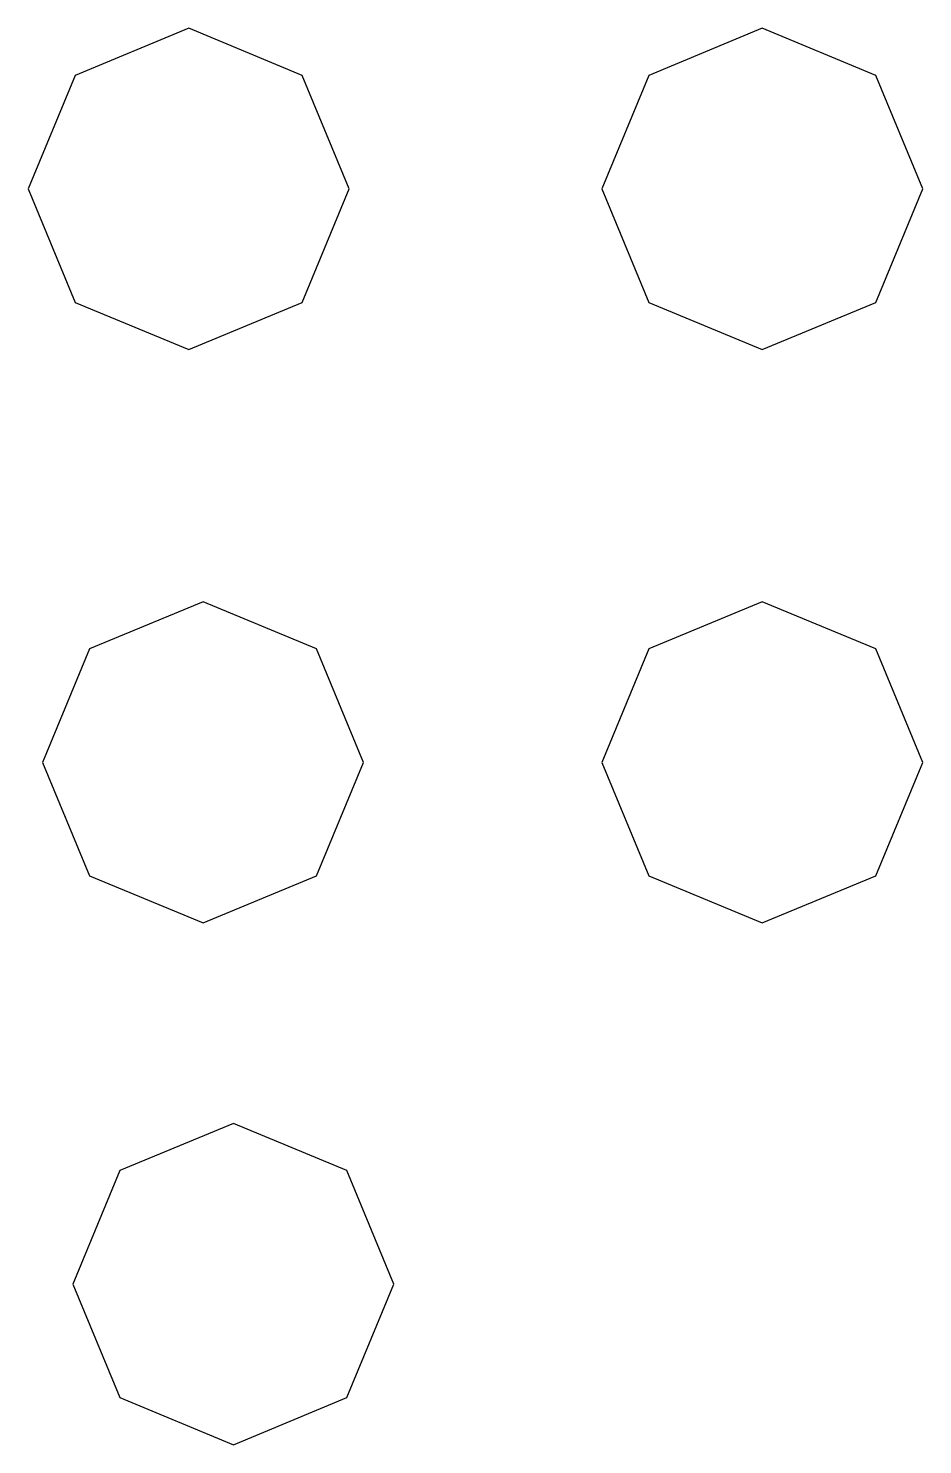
# Model space of a CAD drawing. Extents: x -4.1 to 4.9, y -6.9 to 7.3.
import ezdxf

# ---------------------------------------------------------------- set-up
doc = ezdxf.new("R2010")
doc.units = 0
doc.layers.get('0').update_dxf_attribs({"linetype": 'CONTINUOUS'})

msp = doc.modelspace()

# ---------------------------------------------------------------- linework, layer by layer
at = {"color": 7}
for points in [[(-0.841892, 5.653552), (-1.312991, 6.790885), (-2.450324, 7.261984), (-3.587657, 6.790885), (-4.058757, 5.653552), (-3.587657, 4.516219), (-2.450324, 4.045119), (-1.312991, 4.516219), (-0.841892, 5.653552)], [(4.904777, 5.653552), (4.433678, 6.790885), (3.296345, 7.261984), (2.159012, 6.790885), (1.687913, 5.653552), (2.159012, 4.516219), (3.296345, 4.045119), (4.433678, 4.516219), (4.904777, 5.653552)], [(-0.698225, -0.093116), (-1.169325, 1.044217), (-2.306658, 1.515316), (-3.443991, 1.044217), (-3.91509, -0.093116), (-3.443991, -1.230449), (-2.306658, -1.701549), (-1.169325, -1.230449), (-0.698225, -0.093116)], [(4.904777, -0.093116), (4.433678, 1.044217), (3.296345, 1.515316), (2.159012, 1.044217), (1.687912, -0.093116), (2.159012, -1.230449), (3.296345, -1.701549), (4.433678, -1.230449), (4.904777, -0.093116)], [(-0.394811, -5.321162), (-0.86591, -4.183829), (-2.003243, -3.712729), (-3.140576, -4.183829), (-3.611676, -5.321162), (-3.140576, -6.458495), (-2.003243, -6.929594), (-0.86591, -6.458495), (-0.394811, -5.321162)]]:
    msp.add_lwpolyline(points, dxfattribs=at)

doc.saveas('drawing.dxf')
